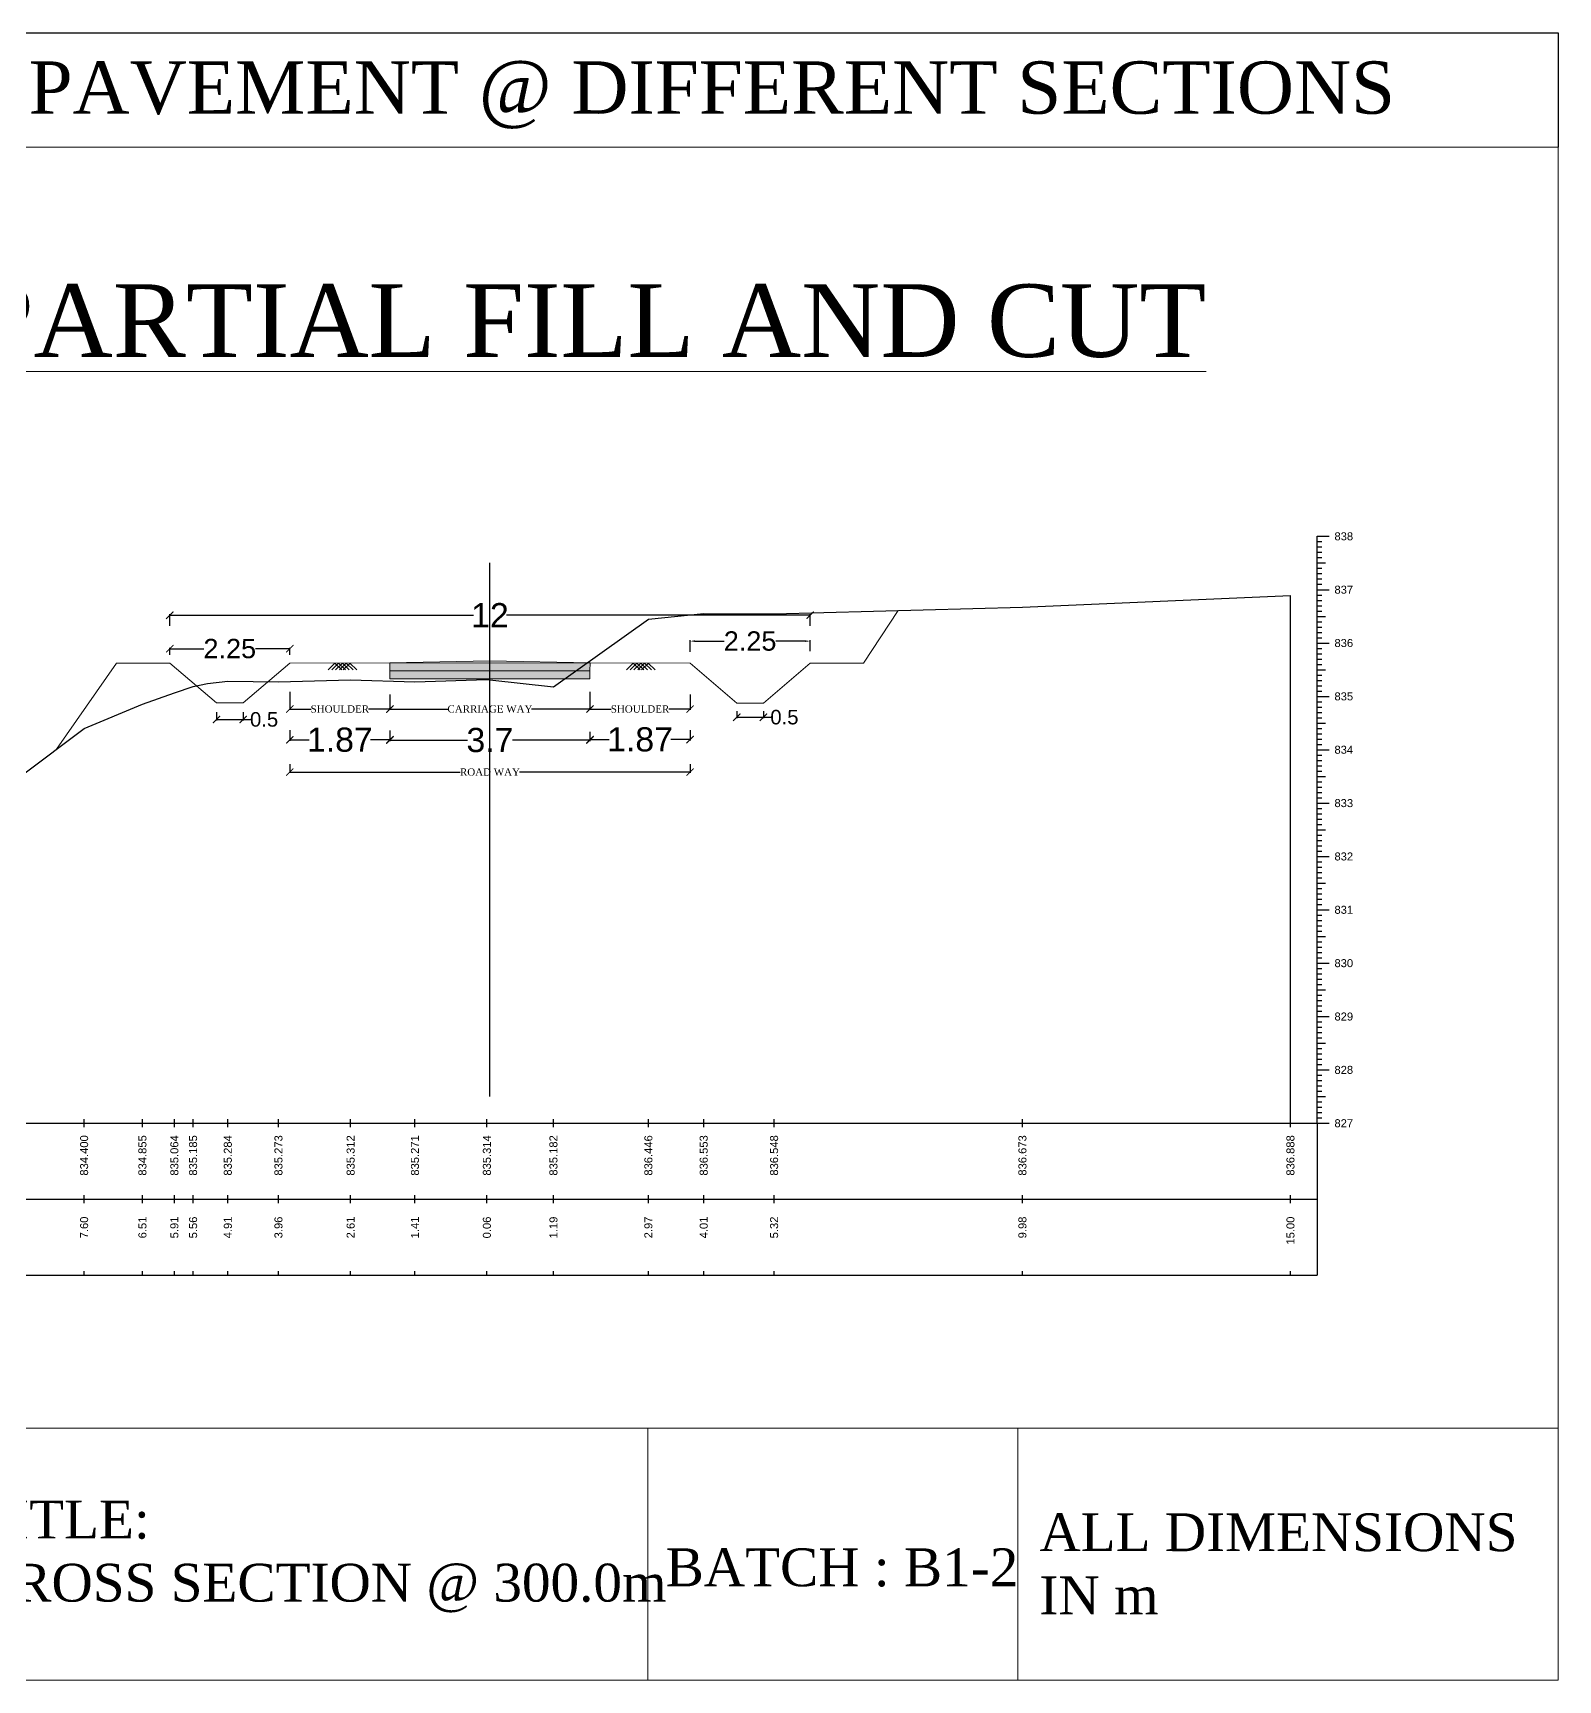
# Model space of a CAD drawing. Header units: millimetres. Extents: x 2757 to 35141, y 547 to 28513.
# Drawn here: x 26044.8 to 26359.9, y 25864.9 to 26205.3 of the extents above; entities that cross this region are included whole.
import ezdxf
from ezdxf.enums import TextEntityAlignment as Align

# ---------------------------------------------------------------- set-up
doc = ezdxf.new("R2010")
doc.units = ezdxf.units.MM
for name, color, linetype in [('CL', 4, 'Continuous'), ('CS_Drawing', 7, 'Continuous'), ('GL', 3, 'Continuous')]:
    doc.layers.add(name, color=color, linetype=linetype)
doc.styles.add('romans', font='romans.shx')
doc.styles.get("Standard").update_dxf_attribs({"font": 'arial.ttf'})
doc.dimstyles.get("Standard").update_dxf_attribs({"dimtxt": 0.18, "dimasz": 0.18, "dimexe": 0.18, "dimexo": 0.0625, "dimgap": 0.09, "dimtad": 0, "dimtih": 1, "dimtoh": 1, "dimdec": 4, "dimzin": 0, "dimdsep": 46, "dimtxsty": 'Standard', "dimcen": 0.09, "dimadec": 0, "dimazin": 0, "dimtfac": 1, "dimtdec": 4, "dimtofl": 0, "dimtmove": 0, "dimatfit": 3, "dimfxl": 1, "dimtolj": 1, "dimtzin": 0, "dimarcsym": 0})

# ---------------------------------------------------------------- blocks, each defined once
blk = doc.blocks.new('_ArchTick')
at = {"color": 0, "linetype": 'ByBlock', "const_width": 0.15}
blk.add_lwpolyline([(-0.5, -0.5), (0.5, 0.5)], dxfattribs=at)
blk = doc.blocks.new('*D87')
at = {"color": 0, "lineweight": -2, "transparency": 16777216}
for p, q in [((26073.1, 26076.76), (26073.1, 26078.24)), ((26073.1, 26078.06), (26080.17, 26078.06)), ((26097.9, 26078.06), (26090.83, 26078.06)), ((26097.9, 26076.76), (26097.9, 26078.24))]:
    blk.add_line(p, q, dxfattribs=at)
at = {"layer": 'Defpoints', "color": 0, "transparency": 16777216}
for p in [(26073.1, 26078.06), (26073.1, 26076.69), (26097.9, 26076.69)]:
    blk.add_point(p, dxfattribs=at)
at = {"color": 0, "lineweight": -2, "transparency": 16777216, "xscale": 1.5, "yscale": 1.5, "zscale": 1.5, "rotation": 180}
blk.add_blockref('_ArchTick', (26073.1, 26078.06), dxfattribs=at)
at = {"color": 0, "lineweight": -2, "transparency": 16777216, "xscale": 1.5, "yscale": 1.5, "zscale": 1.5}
blk.add_blockref('_ArchTick', (26097.9, 26078.06), dxfattribs=at)
at = {"color": 0, "lineweight": 18, "transparency": 16777216, "insert": (26085.5, 26078.06), "char_height": 2, "attachment_point": 5}
blk.add_mtext('\\A1;{\\H2x;2.25}', dxfattribs=at)
blk = doc.blocks.new('*D88')
at = {"color": 0, "lineweight": -2, "transparency": 16777216}
for p, q in [((26180.6, 26077.43), (26180.6, 26079.8)), ((26181.6, 26079.62), (26187.66, 26079.62)), ((26204.4, 26079.62), (26198.33, 26079.62)), ((26205.4, 26077.54), (26205.4, 26079.8))]:
    blk.add_line(p, q, dxfattribs=at)
at = {"color": 0, "transparency": 16777216}
for points in [[(26181.6, 26079.79), (26181.6, 26079.45), (26180.6, 26079.62)], [(26204.4, 26079.79), (26204.4, 26079.45), (26205.4, 26079.62)]]:
    blk.add_solid(points, dxfattribs=at)
at = {"layer": 'Defpoints', "color": 0, "transparency": 16777216}
for p in [(26205.4, 26079.62), (26180.6, 26077.37), (26205.4, 26077.48)]:
    blk.add_point(p, dxfattribs=at)
at = {"color": 0, "lineweight": 18, "transparency": 16777216, "insert": (26193, 26079.62), "char_height": 2, "attachment_point": 5}
blk.add_mtext('\\A1;{\\H2x;2.25}', dxfattribs=at)
blk = doc.blocks.new('*D89')
at = {"color": 0, "lineweight": -2, "transparency": 16777216}
for p, q in [((26097.9, 26061.2), (26097.9, 26059.05)), ((26097.9, 26059.23), (26101.89, 26059.23)), ((26118.58, 26059.23), (26114.59, 26059.23)), ((26118.58, 26061.17), (26118.58, 26059.05))]:
    blk.add_line(p, q, dxfattribs=at)
at = {"layer": 'Defpoints', "color": 0, "transparency": 16777216}
for p in [(26097.9, 26061.26), (26118.58, 26061.24), (26118.58, 26059.23)]:
    blk.add_point(p, dxfattribs=at)
at = {"color": 0, "lineweight": -2, "transparency": 16777216, "xscale": 1.5, "yscale": 1.5, "zscale": 1.5, "rotation": 180}
blk.add_blockref('_ArchTick', (26097.9, 26059.23), dxfattribs=at)
at = {"color": 0, "lineweight": -2, "transparency": 16777216, "xscale": 1.5, "yscale": 1.5, "zscale": 1.5}
blk.add_blockref('_ArchTick', (26118.58, 26059.23), dxfattribs=at)
at = {"color": 0, "lineweight": 18, "transparency": 16777216, "insert": (26108.24, 26059.23), "char_height": 3, "attachment_point": 5}
blk.add_mtext('\\A1;{\\H1.66667x;1.87}', dxfattribs=at)
blk = doc.blocks.new('*D90')
at = {"color": 0, "lineweight": -2, "transparency": 16777216}
for p, q in [((26118.58, 26061.17), (26118.58, 26058.98)), ((26118.58, 26059.16), (26134.61, 26059.16)), ((26159.92, 26059.16), (26143.89, 26059.16)), ((26159.92, 26060.91), (26159.92, 26058.98))]:
    blk.add_line(p, q, dxfattribs=at)
at = {"layer": 'Defpoints', "color": 0, "transparency": 16777216}
for p in [(26118.58, 26061.24), (26159.92, 26060.97), (26159.92, 26059.16)]:
    blk.add_point(p, dxfattribs=at)
at = {"color": 0, "lineweight": -2, "transparency": 16777216, "xscale": 1.5, "yscale": 1.5, "zscale": 1.5, "rotation": 180}
blk.add_blockref('_ArchTick', (26118.58, 26059.16), dxfattribs=at)
at = {"color": 0, "lineweight": -2, "transparency": 16777216, "xscale": 1.5, "yscale": 1.5, "zscale": 1.5}
blk.add_blockref('_ArchTick', (26159.92, 26059.16), dxfattribs=at)
at = {"color": 0, "lineweight": 18, "transparency": 16777216, "insert": (26139.25, 26059.16), "char_height": 3, "attachment_point": 5}
blk.add_mtext('\\A1;{\\H1.66667x;3.7}', dxfattribs=at)
blk = doc.blocks.new('*D91')
at = {"color": 0, "lineweight": -2, "transparency": 16777216}
for p, q in [((26159.92, 26060.91), (26159.92, 26059.11)), ((26159.92, 26059.29), (26163.91, 26059.29)), ((26180.6, 26059.29), (26176.61, 26059.29)), ((26180.6, 26061.24), (26180.6, 26059.11))]:
    blk.add_line(p, q, dxfattribs=at)
at = {"layer": 'Defpoints', "color": 0, "transparency": 16777216}
for p in [(26159.92, 26060.97), (26180.6, 26061.3), (26180.6, 26059.29)]:
    blk.add_point(p, dxfattribs=at)
at = {"color": 0, "lineweight": -2, "transparency": 16777216, "xscale": 1.5, "yscale": 1.5, "zscale": 1.5, "rotation": 180}
blk.add_blockref('_ArchTick', (26159.92, 26059.29), dxfattribs=at)
at = {"color": 0, "lineweight": -2, "transparency": 16777216, "xscale": 1.5, "yscale": 1.5, "zscale": 1.5}
blk.add_blockref('_ArchTick', (26180.6, 26059.29), dxfattribs=at)
at = {"color": 0, "lineweight": 18, "transparency": 16777216, "insert": (26170.26, 26059.29), "char_height": 3, "attachment_point": 5}
blk.add_mtext('\\A1;{\\H1.66667x;1.87}', dxfattribs=at)
blk = doc.blocks.new('*D92')
at = {"color": 0, "lineweight": -2, "transparency": 16777216}
for p, q in [((26190.24, 26065.15), (26190.24, 26063.72)), ((26195.76, 26065.15), (26195.76, 26063.72)), ((26190.24, 26063.9), (26195.76, 26063.9)), ((26195.76, 26063.9), (26197.26, 26063.9))]:
    blk.add_line(p, q, dxfattribs=at)
at = {"layer": 'Defpoints', "color": 0, "transparency": 16777216}
for p in [(26190.24, 26065.21), (26195.76, 26065.21), (26195.76, 26063.9)]:
    blk.add_point(p, dxfattribs=at)
at = {"color": 0, "lineweight": -2, "transparency": 16777216, "xscale": 1.5, "yscale": 1.5, "zscale": 1.5, "rotation": 180}
blk.add_blockref('_ArchTick', (26190.24, 26063.9), dxfattribs=at)
at = {"color": 0, "lineweight": -2, "transparency": 16777216, "xscale": 1.5, "yscale": 1.5, "zscale": 1.5}
blk.add_blockref('_ArchTick', (26195.76, 26063.9), dxfattribs=at)
at = {"color": 0, "lineweight": 18, "transparency": 16777216, "insert": (26200.09, 26063.9), "char_height": 2, "attachment_point": 5}
blk.add_mtext('\\A1;{\\H1.5x;0.5}', dxfattribs=at)
blk = doc.blocks.new('*D93')
at = {"color": 0, "lineweight": -2, "transparency": 16777216}
for p, q in [((26082.74, 26064.96), (26082.74, 26063.25)), ((26082.74, 26063.43), (26088.26, 26063.43)), ((26088.26, 26064.96), (26088.26, 26063.25)), ((26088.26, 26063.43), (26089.76, 26063.43))]:
    blk.add_line(p, q, dxfattribs=at)
at = {"layer": 'Defpoints', "color": 0, "transparency": 16777216}
for p in [(26082.74, 26065.02), (26088.26, 26065.02), (26088.26, 26063.43)]:
    blk.add_point(p, dxfattribs=at)
at = {"color": 0, "lineweight": -2, "transparency": 16777216, "xscale": 1.5, "yscale": 1.5, "zscale": 1.5, "rotation": 180}
blk.add_blockref('_ArchTick', (26082.74, 26063.43), dxfattribs=at)
at = {"color": 0, "lineweight": -2, "transparency": 16777216, "xscale": 1.5, "yscale": 1.5, "zscale": 1.5}
blk.add_blockref('_ArchTick', (26088.26, 26063.43), dxfattribs=at)
at = {"color": 0, "lineweight": 18, "transparency": 16777216, "insert": (26092.59, 26063.43), "char_height": 2, "attachment_point": 5}
blk.add_mtext('\\A1;{\\H1.5x;0.5}', dxfattribs=at)
blk = doc.blocks.new('*D94')
at = {"color": 0, "lineweight": -2, "transparency": 16777216}
for p, q in [((26073.1, 26082.76), (26073.1, 26085.16)), ((26073.1, 26084.98), (26135.84, 26084.98)), ((26205.4, 26084.98), (26142.66, 26084.98)), ((26205.4, 26082.76), (26205.4, 26085.16))]:
    blk.add_line(p, q, dxfattribs=at)
at = {"layer": 'Defpoints', "color": 0, "transparency": 16777216}
for p in [(26073.1, 26082.7), (26205.4, 26084.98), (26205.4, 26082.7)]:
    blk.add_point(p, dxfattribs=at)
at = {"color": 0, "lineweight": -2, "transparency": 16777216, "xscale": 1.5, "yscale": 1.5, "zscale": 1.5, "rotation": 180}
blk.add_blockref('_ArchTick', (26073.1, 26084.98), dxfattribs=at)
at = {"color": 0, "lineweight": -2, "transparency": 16777216, "xscale": 1.5, "yscale": 1.5, "zscale": 1.5}
blk.add_blockref('_ArchTick', (26205.4, 26084.98), dxfattribs=at)
at = {"color": 0, "lineweight": 18, "transparency": 16777216, "insert": (26139.25, 26084.98), "char_height": 2, "width": 2.2464, "attachment_point": 5}
blk.add_mtext('\\A1;{\\H2.5x;12}', dxfattribs=at)
blk = doc.blocks.new('*D95')
at = {"color": 0, "lineweight": -2, "transparency": 16777216}
for p, q in [((26097.9, 26054.21), (26097.9, 26052.38)), ((26097.9, 26052.56), (26133.13, 26052.56)), ((26180.6, 26052.56), (26145.36, 26052.56)), ((26180.6, 26054.2), (26180.6, 26052.38))]:
    blk.add_line(p, q, dxfattribs=at)
at = {"layer": 'Defpoints', "color": 0, "transparency": 16777216}
for p in [(26097.9, 26054.27), (26180.6, 26054.26), (26180.6, 26052.56)]:
    blk.add_point(p, dxfattribs=at)
at = {"color": 0, "lineweight": -2, "transparency": 16777216, "xscale": 1.5, "yscale": 1.5, "zscale": 1.5, "rotation": 180}
blk.add_blockref('_ArchTick', (26097.9, 26052.56), dxfattribs=at)
at = {"color": 0, "lineweight": -2, "transparency": 16777216, "xscale": 1.5, "yscale": 1.5, "zscale": 1.5}
blk.add_blockref('_ArchTick', (26180.6, 26052.56), dxfattribs=at)
at = {"color": 0, "lineweight": 18, "transparency": 16777216, "insert": (26139.25, 26052.56), "char_height": 3, "attachment_point": 5}
blk.add_mtext('\\A1;{\\fTimes New Roman|b0|i0|c0|p18;\\H0.5x;ROAD WAY}', dxfattribs=at)
blk = doc.blocks.new('*D96')
at = {"color": 0, "lineweight": -2, "transparency": 16777216}
for p, q in [((26118.58, 26065.66), (26118.58, 26065.77)), ((26118.58, 26065.59), (26130.63, 26065.59)), ((26159.92, 26065.59), (26147.87, 26065.59)), ((26159.92, 26065.66), (26159.92, 26065.77))]:
    blk.add_line(p, q, dxfattribs=at)
at = {"layer": 'Defpoints', "color": 0, "transparency": 16777216}
for p in [(26118.58, 26065.59), (26159.92, 26065.59), (26159.92, 26065.59)]:
    blk.add_point(p, dxfattribs=at)
at = {"color": 0, "lineweight": -2, "transparency": 16777216, "xscale": 1.5, "yscale": 1.5, "zscale": 1.5, "rotation": 180}
blk.add_blockref('_ArchTick', (26118.58, 26065.59), dxfattribs=at)
at = {"color": 0, "lineweight": -2, "transparency": 16777216, "xscale": 1.5, "yscale": 1.5, "zscale": 1.5}
blk.add_blockref('_ArchTick', (26159.92, 26065.59), dxfattribs=at)
at = {"color": 0, "lineweight": 18, "transparency": 16777216, "insert": (26139.25, 26065.59), "char_height": 3, "attachment_point": 5}
blk.add_mtext('\\A1;{\\fTimes New Roman|b0|i0|c0|p18;\\H0.5x;CARRIAGE WAY}', dxfattribs=at)
blk = doc.blocks.new('*D97')
at = {"color": 0, "lineweight": -2, "transparency": 16777216}
for p, q in [((26097.9, 26069.12), (26097.9, 26065.41)), ((26118.58, 26068.61), (26118.58, 26065.41)), ((26097.9, 26065.59), (26102.3, 26065.59)), ((26118.58, 26065.59), (26114.18, 26065.59))]:
    blk.add_line(p, q, dxfattribs=at)
at = {"layer": 'Defpoints', "color": 0, "transparency": 16777216}
for p in [(26097.9, 26069.18), (26118.58, 26068.67), (26097.9, 26065.59)]:
    blk.add_point(p, dxfattribs=at)
at = {"color": 0, "lineweight": -2, "transparency": 16777216, "xscale": 1.5, "yscale": 1.5, "zscale": 1.5, "rotation": 180}
blk.add_blockref('_ArchTick', (26097.9, 26065.59), dxfattribs=at)
at = {"color": 0, "lineweight": -2, "transparency": 16777216, "xscale": 1.5, "yscale": 1.5, "zscale": 1.5}
blk.add_blockref('_ArchTick', (26118.58, 26065.59), dxfattribs=at)
at = {"color": 0, "lineweight": 18, "transparency": 16777216, "insert": (26108.24, 26065.59), "char_height": 3, "attachment_point": 5}
blk.add_mtext('\\A1;{\\fTimes New Roman|b0|i0|c0|p18;\\H0.5x;SHOULDER}', dxfattribs=at)
blk = doc.blocks.new('*D98')
at = {"color": 0, "lineweight": -2, "transparency": 16777216}
for p, q in [((26159.92, 26069.12), (26159.92, 26065.41)), ((26180.6, 26068.61), (26180.6, 26065.41)), ((26159.92, 26065.59), (26164.32, 26065.59)), ((26180.6, 26065.59), (26176.2, 26065.59))]:
    blk.add_line(p, q, dxfattribs=at)
at = {"layer": 'Defpoints', "color": 0, "transparency": 16777216}
for p in [(26159.92, 26069.18), (26180.6, 26068.67), (26159.92, 26065.59)]:
    blk.add_point(p, dxfattribs=at)
at = {"color": 0, "lineweight": -2, "transparency": 16777216, "xscale": 1.5, "yscale": 1.5, "zscale": 1.5, "rotation": 180}
blk.add_blockref('_ArchTick', (26159.92, 26065.59), dxfattribs=at)
at = {"color": 0, "lineweight": -2, "transparency": 16777216, "xscale": 1.5, "yscale": 1.5, "zscale": 1.5}
blk.add_blockref('_ArchTick', (26180.6, 26065.59), dxfattribs=at)
at = {"color": 0, "lineweight": 18, "transparency": 16777216, "insert": (26170.26, 26065.59), "char_height": 3, "attachment_point": 5}
blk.add_mtext('\\A1;{\\fTimes New Roman|b0|i0|c0|p18;\\H0.5x;SHOULDER}', dxfattribs=at)

msp = doc.modelspace()

# ---------------------------------------------------------------- hatches: boundary and pattern name
at = {"lineweight": 18}
h = msp.add_hatch(color=256, dxfattribs=at)
h.dxf.hatch_style = 1
h.paths.add_polyline_path([(26139.24932, 26075.51785), (26118.57637, 26075.1044), (26139.24932, 26075.14574), (26159.92227, 26075.1044)])
h = msp.add_hatch(dxfattribs=at)
h.set_pattern_fill('GRAVEL', color=256, scale=1.102557)
h.set_pattern_definition([(228.0127875, (28628.23217, 26892.90482), (-8.8204587683, -9.9230161144), [0.14833366, -14.68505837]), (184.9697407, (28628.13294, 26892.79456), (13.2306881525, 1.102557346), [0.2545452, -25.19996775]), (132.510447, (28627.87935, 26892.77251), (11.0255734604, -12.1281308064), [0.1794831, -17.76885013]), (267.273689, (28627.449354, 26892.49687), (1.102557346, 22.0511469208), [0.23179945, -22.9481413]), (292.8336542, (28627.43833, 26892.265334), (-5.5127867302, 13.2306881525), [0.2272977, -22.50250427]), (357.273689, (28627.526533, 26892.05585), (-22.0511469208, 1.102557346), [0.23179945, -22.9481413]), (37.6942405, (28627.75807, 26892.044823), (-14.3332454985, -11.0255734604), [0.3065429, -30.34772397]), (72.2553284, (28628.000633, 26892.232258), (7.7179014223, 24.25626161286), [0.28940807, -28.65140966]), (121.4295656, (28628.088837, 26892.507897), (-8.8204587683, 14.3332454985), [0.23258447, -23.0258882]), (175.2363583, (28627.96756, 26892.70636), (12.1281308064, -1.102557346), [0.2655311, -13.01101747]), (222.3974378, (28627.702942, 26892.72841), (-13.23068815247, -12.12813080643), [0.3433893, -33.9955641]), (138.814075, (28628.54089, 26892.48585), (-7.7179014223, 6.6153440762), [0.11720295, -11.6031424]), (171.4692344, (28628.45268, 26892.563025), (14.3332454985, -2.2051146921), [0.2229779, -22.0748645]), (225, (28628.2322, 26892.5961), (-1e-16, -1.10255735), [0.15592476, -1.4033268]), (203.1985905, (28628.15499, 26892.72841), (5.51278673, 2.205114692), [0.08396856, -8.312858]), (291.8014095, (28628.07781, 26892.69533), (-1.102557346, 3.307672038), [0.11874873, -5.8187043]), (30.9637565, (28628.12191, 26892.58508), (3.307672038, 2.205114692), [0.19286925, -6.2360896]), (161.565051, (28628.2873, 26892.6843), (2.20511469, -1.102557346), [0.1394636, -3.3471289]), (16.3895403, (28627.43833, 26892.69533), (11.0255734604, 3.3076720381), [0.19537316, -19.3419928]), (70.346176, (28627.62576, 26892.75046), (-4.4102293842, -12.1281308064), [0.1639073, -16.22678603]), (293.1985905, (28628.2873, 26892.90482), (-2.205114692, 5.51278673), [0.167936, -8.22889056]), (343.6104597, (28628.35345, 26892.75046), (-11.0255734604, 3.3076720381), [0.19537316, -19.3419928]), (339.443955, (28627.43833, 26892.01175), (-5.51278673, 2.205114692), [0.188405, -9.2318491]), (294.7751406, (28627.61474, 26891.94559), (-5.5127867302, 12.1281308064), [0.15786196, -15.62835684]), (66.8014095, (28628.29832, 26891.80226), (2.205114692, 5.51278673), [0.167936, -8.22889056]), (17.3540246, (28628.364477, 26891.95662), (-14.3332454985, -4.4102293842), [0.1848228, -18.2974062]), (69.443955, (28627.75807, 26891.80226), (-2.205114692, -5.51278673), [0.0942025, -9.3260516]), (101.3099325, (28628.23217, 26891.80226), (-1.102557346, 4.410229384), [0.0562194, -5.56574202]), (165.963757, (28628.22114, 26891.8574), (3.307672038, -1.102557346), [0.2272977, -4.3186627]), (186.009006, (28628.00063, 26891.912516), (11.0255734604, 1.102557346), [0.2106436, -20.85368494]), (303.690068, (28628.1219, 26892.48585), (-1.102557346, 2.205114692), [0.15901303, -3.816314]), (353.1572266, (28628.21012, 26892.35354), (18.7434748827, -2.2051146921), [0.27761732, -27.4840673]), (60.945396, (28628.48576, 26892.32046), (-4.410229384, -7.7179014223), [0.1135149, -11.23800775]), (90, (28628.5409, 26892.4197), (-1.10255735, 1.10255735), [0.06615344, -1.0364039]), (120.256437, (28627.97858, 26891.94559), (4.4102293842, -7.7179014223), [0.15317168, -15.1640445]), (48.0127875, (28627.9014, 26892.0779), (8.8204587683, 9.9230161144), [0.2966673, -14.5367247]), (0, (28628.0999, 26892.2984), (1.10255735, 1.10255735), [0.2866649, -0.81589244]), (325.3048465, (28628.38653, 26892.29841), (11.0255734604, -7.7179014223), [0.17432975, -17.25863257]), (254.054604, (28628.52986, 26892.19918), (-1.102557346, -4.410229384), [0.16053455, -7.8662041]), (207.6459754, (28628.48576, 26892.044823), (-20.94858957475, -11.0255734604), [0.26137776, -25.87644117]), (175.4260787, (28628.25422, 26891.92354), (-14.3332454985, 1.10255734604), [0.2765203, -27.3754773])])
h.paths.add_polyline_path([(26159.92723, 26075.1043), (26159.92227, 26075.1044), (26139.24932, 26075.14574), (26118.57637, 26075.1044), (26118.57637, 26073.45056), (26159.92392, 26073.45056)])
h = msp.add_hatch(dxfattribs=at)
h.set_pattern_fill('GRAVEL', color=256, scale=0.110256)
h.set_pattern_definition([(228.0127875, (4066.87115, 12418.19617), (-22.4039652733, -25.2044609289), [0.37676748, -37.30004826]), (184.969741, (4066.61911, 12417.91612), (33.605947894, 2.8004958185), [0.64654483, -64.00791807]), (132.5104471, (4065.975, 12417.86011), (28.0049566012, -30.8054522376), [0.4558871, -45.13287932]), (267.273689, (4064.8828, 12417.15999), (2.8004956648, 56.0099131785), [0.5887706, -58.28827894]), (292.8336542, (4064.8548, 12416.57188), (-14.0024782959, 33.6059479068), [0.57733618, -57.15636085]), (357.273689, (4065.07883, 12416.03979), (-56.0099131785, 2.8004956648), [0.5887706, -58.28827894]), (37.69424047, (4065.66694, 12416.01179), (-36.4064435646, -28.0049565915), [0.778619, -77.08321887]), (72.25532837, (4066.28305, 12416.48787), (19.60346961785, 61.610904495), [0.7350965, -72.77458054]), (121.4295656, (4066.50709, 12417.188), (-22.4039652747, 36.40644356426), [0.59076456, -58.48575608]), (175.2363583, (4066.19903, 12417.69208), (30.8054522479, -2.8004956638), [0.67444897, -33.04798437]), (222.3974378, (4065.52691, 12417.74809), (-33.6059479062, -30.8054522495), [0.87220877, -86.34873285]), (138.8140748, (4067.6553, 12417.13198), (-19.6034696114, 16.802973955), [0.2976955, -29.4719817]), (171.4692344, (4067.43125, 12417.32802), (36.4064435672, -5.6009913115), [0.56636384, -56.0701558]), (225, (4066.8712, 12417.412), (-4e-16, -2.80049566), [0.3960489, -3.56445005]), (203.1985905, (4066.6751, 12417.7481), (14.002478295, 5.600991317), [0.21328015, -21.11465937]), (291.8014095, (4066.4791, 12417.6641), (-2.80049566, 8.401486977), [0.30162178, -14.77950888]), (30.9637565, (4066.5911, 12417.38403), (8.401486977, 5.600991318), [0.4898879, -15.83966756]), (161.565051, (4067.0112, 12417.6361), (5.600991318, -2.80049566), [0.3542375, -8.50170736]), (16.3895403, (4064.8548, 12417.66408), (28.0049565894, 8.4014869768), [0.49624783, -49.12866168]), (70.3461759, (4065.33088, 12417.8041), (-11.2019826368, -30.805452248), [0.4163245, -41.2160365]), (293.1985905, (4067.01118, 12418.19617), (-5.600991317, 14.002478295), [0.4265575, -20.90138203]), (343.6104597, (4067.1792, 12417.8041), (-28.00495659, 8.4014869749), [0.49624783, -49.12866168]), (339.4439548, (4064.8548, 12415.92777), (-14.0024782947, 5.600991318), [0.4785487, -23.4488967]), (294.7751406, (4065.30287, 12415.75974), (-14.0024783114, 30.8054522408), [0.40096937, -39.69602637]), (66.8014095, (4067.03918, 12415.39568), (5.600991317, 14.002478295), [0.4265575, -20.90138203]), (17.35402464, (4067.20721, 12415.78775), (-36.4064435655, -11.2019826381), [0.4694499, -46.4754118]), (69.4439548, (4065.66694, 12415.39568), (-5.600991318, -14.0024782947), [0.23927435, -23.68817105]), (101.3099325, (4066.87115, 12415.3957), (-2.800495659, 11.201982636), [0.14279727, -14.13698474]), (165.9637565, (4066.84315, 12415.5357), (8.401486977, -2.800495659), [0.57733618, -10.96940322]), (186.00900596, (4066.28305, 12415.67573), (28.00495658925, 2.8004956604), [0.5350347, -52.96835974]), (303.6900675, (4066.5911, 12417.132), (-2.80049566, 5.600991318), [0.4038931, -9.6934376]), (353.1572266, (4066.81514, 12416.79592), (47.60842620227, -5.6009913154), [0.705148, -69.80953092]), (60.9453959, (4067.51527, 12416.7119), (-11.201982636, -19.6034696124), [0.28832783, -28.54453968]), (90, (4067.6553, 12416.964), (-2.80049566, 2.80049566), [0.16802974, -2.63246592]), (120.2564372, (4066.22704, 12415.75974), (11.2019826344, -19.6034696134), [0.38905606, -38.51667303]), (48.0127875, (4066.031, 12416.0958), (22.4039652734, 25.2044609288), [0.75353497, -36.92328077]), (0, (4066.535, 12416.656), (2.80049566, 2.80049566), [0.72812887, -2.0723668]), (325.3048465, (4067.26322, 12416.6559), (28.0049566, -19.6034695974), [0.44279757, -43.83692673]), (254.0546041, (4067.6273, 12416.40385), (-2.800495659, -11.201982636), [0.40775777, -19.98015837]), (207.64597536, (4067.51527, 12416.01179), (-53.2094175218, -28.0049565857), [0.6638995, -65.72616057]), (175.42607874, (4066.92716, 12415.70373), (-36.4064435662, 2.80049565894), [0.7023615, -69.5337123])])
h.paths.add_polyline_path([(26159.91896, 26073.45056), (26118.57637, 26073.45056), (26118.57637, 26071.79672), (26159.91896, 26071.79672)])

# ---------------------------------------------------------------- linework, layer by layer
for p, q in [((25874.38123, 26205.29816), (26359.92306, 26205.29816)), ((26359.92306, 26205.29816), (26359.92306, 26181.68102))]:
    msp.add_line(p, q)
for p, q in [((26223.60674, 26085.96095), (26216.42833, 26075.06305)), ((26139.24932, 26075.51785), (26118.57637, 26075.1044)), ((26139.24932, 26075.51785), (26159.92227, 26075.1044)), ((26049.68954, 26057.29518), (26062.0703, 26075.06305)), ((26073.09588, 26075.06305), (26062.0703, 26075.06305)), ((26073.09588, 26075.06305), (26082.74325, 26066.87658)), ((26097.90342, 26075.06305), (26088.25604, 26066.87658)), ((26139.24932, 26075.14574), (26097.90342, 26075.06305)), ((26107.20936, 26075.0848), (26105.79936, 26073.68876)), ((26107.99448, 26075.08637), (26106.58289, 26073.68876)), ((26107.20936, 26075.0848), (26108.61935, 26073.68876)), ((26108.77959, 26075.08794), (26107.36643, 26073.68876)), ((26107.99131, 26075.08636), (26109.40288, 26073.68876)), ((26109.56471, 26075.08951), (26108.14996, 26073.68876)), ((26108.77326, 26075.08792), (26110.18642, 26073.68876)), ((26110.34983, 26075.09108), (26108.93349, 26073.68876)), ((26109.55522, 26075.08949), (26110.96995, 26073.68876)), ((26110.33717, 26075.09105), (26111.75348, 26073.68876)), ((26118.57637, 26075.1044), (26118.57637, 26073.45056)), ((26118.57637, 26075.1044), (26118.57637, 26073.45056)), ((26118.57637, 26073.45056), (26159.91896, 26073.45056)), ((26118.57637, 26073.45056), (26118.57637, 26071.79672)), ((26118.57637, 26071.79672), (26159.91896, 26071.79672)), ((26139.24932, 26075.14574), (26180.59522, 26075.06305)), ((26159.92227, 26075.1044), (26159.91896, 26073.45056)), ((26159.91896, 26071.79672), (26159.91896, 26073.45056)), ((26168.8451, 26075.08029), (26167.4351, 26073.68426)), ((26169.63022, 26075.08186), (26168.21864, 26073.68426)), ((26168.8451, 26075.08029), (26170.25509, 26073.68426)), ((26170.41534, 26075.08343), (26169.00217, 26073.68426)), ((26169.62705, 26075.08186), (26171.03863, 26073.68426)), ((26171.20046, 26075.085), (26169.7857, 26073.68426)), ((26170.40901, 26075.08342), (26171.82216, 26073.68426)), ((26171.98558, 26075.08657), (26170.56924, 26073.68426)), ((26171.19096, 26075.08499), (26172.60569, 26073.68426)), ((26171.97291, 26075.08655), (26173.38923, 26073.68426)), ((26180.59522, 26075.06305), (26190.24259, 26066.79389)), ((26205.40276, 26075.06305), (26195.75538, 26066.79389)), ((26205.40276, 26075.06305), (26216.42833, 26075.06305)), ((26205.40276, 26075.06305), (26216.42833, 26075.06305)), ((26088.25604, 26066.87658), (26082.74325, 26066.87658)), ((26190.24259, 26066.79389), (26195.75538, 26066.79389)), ((25874.38123, 25916.95954), (26359.92306, 25916.95954)), ((26171.87596, 25916.95954), (26171.87596, 25864.93563)), ((26248.30303, 25916.95954), (26248.30303, 25864.93563))]:
    msp.add_line(p, q, dxfattribs=at)
msp.add_lwpolyline([(25874.38123, 26181.68102), (26359.92306, 26181.68102), (26359.92306, 25864.93563), (25874.38123, 25864.93563)], close=True, dxfattribs=at)
at = {"layer": 'CL', "ltscale": 10}
msp.add_line((26139.24932, 25985.51246), (26139.24932, 26095.76819), dxfattribs=at)
at = {"layer": 'CS_Drawing'}
for p, q in [((26310.1457, 26101.28098), (26312.62646, 26101.28098)), ((26310.1457, 26101.28098), (26311.88223, 26101.28098)), ((26310.1457, 26101.28098), (26311.13801, 26101.28098)), ((26310.1457, 25979.99967), (26310.1457, 26101.28098)), ((26310.1457, 26100.17842), (26311.13801, 26100.17842)), ((26310.1457, 26099.07587), (26311.13801, 26099.07587)), ((26310.1457, 26097.97331), (26311.13801, 26097.97331)), ((26310.1457, 26096.87075), (26311.13801, 26096.87075)), ((26310.1457, 26095.76819), (26311.88223, 26095.76819)), ((26310.1457, 26095.76819), (26311.13801, 26095.76819)), ((26310.1457, 26094.66564), (26311.13801, 26094.66564)), ((26310.1457, 26093.56308), (26311.13801, 26093.56308)), ((26310.1457, 26092.46052), (26311.13801, 26092.46052)), ((26304.63292, 25979.99967), (26304.63292, 26089.02054)), ((26310.1457, 26091.35796), (26311.13801, 26091.35796)), ((26310.1457, 26090.25541), (26312.62646, 26090.25541)), ((26310.1457, 26090.25541), (26311.88223, 26090.25541)), ((26310.1457, 26090.25541), (26311.13801, 26090.25541)), ((26310.1457, 26089.15285), (26311.13801, 26089.15285)), ((26310.1457, 26088.05029), (26311.13801, 26088.05029)), ((26310.1457, 26086.94774), (26311.13801, 26086.94774)), ((26310.1457, 26085.84518), (26311.13801, 26085.84518)), ((26310.1457, 26084.74262), (26311.88223, 26084.74262)), ((26310.1457, 26084.74262), (26311.13801, 26084.74262)), ((26310.1457, 26083.64006), (26311.13801, 26083.64006)), ((26310.1457, 26082.53751), (26311.13801, 26082.53751)), ((26310.1457, 26081.43495), (26311.13801, 26081.43495)), ((26310.1457, 26080.33239), (26311.13801, 26080.33239)), ((26310.1457, 26079.22983), (26312.62646, 26079.22983)), ((26310.1457, 26079.22983), (26311.88223, 26079.22983)), ((26310.1457, 26079.22983), (26311.13801, 26079.22983)), ((26310.1457, 26078.12728), (26311.13801, 26078.12728)), ((26310.1457, 26077.02472), (26311.13801, 26077.02472)), ((26310.1457, 26075.92216), (26311.13801, 26075.92216)), ((26310.1457, 26074.8196), (26311.13801, 26074.8196)), ((26310.1457, 26073.71705), (26311.88223, 26073.71705)), ((26310.1457, 26073.71705), (26311.13801, 26073.71705)), ((26310.1457, 26072.61449), (26311.13801, 26072.61449)), ((26310.1457, 26071.51193), (26311.13801, 26071.51193)), ((26310.1457, 26070.40937), (26311.13801, 26070.40937)), ((26310.1457, 26069.30682), (26311.13801, 26069.30682)), ((26310.1457, 26068.20426), (26312.62646, 26068.20426)), ((26310.1457, 26068.20426), (26311.88223, 26068.20426)), ((26310.1457, 26068.20426), (26311.13801, 26068.20426)), ((26310.1457, 26067.1017), (26311.13801, 26067.1017)), ((26310.1457, 26065.99915), (26311.13801, 26065.99915)), ((26310.1457, 26064.89659), (26311.13801, 26064.89659)), ((26310.1457, 26063.79403), (26311.13801, 26063.79403)), ((26310.1457, 26062.69147), (26311.88223, 26062.69147)), ((26310.1457, 26062.69147), (26311.13801, 26062.69147)), ((26310.1457, 26061.58892), (26311.13801, 26061.58892)), ((26310.1457, 26060.48636), (26311.13801, 26060.48636)), ((26310.1457, 26059.3838), (26311.13801, 26059.3838)), ((26310.1457, 26058.28124), (26311.13801, 26058.28124)), ((26310.1457, 26057.17869), (26312.62646, 26057.17869)), ((26310.1457, 26057.17869), (26311.88223, 26057.17869)), ((26310.1457, 26057.17869), (26311.13801, 26057.17869)), ((26310.1457, 26056.07613), (26311.13801, 26056.07613)), ((26310.1457, 26054.97357), (26311.13801, 26054.97357)), ((26310.1457, 26053.87101), (26311.13801, 26053.87101)), ((26310.1457, 26052.76846), (26311.13801, 26052.76846)), ((26310.1457, 26051.6659), (26311.88223, 26051.6659)), ((26310.1457, 26051.6659), (26311.13801, 26051.6659)), ((26310.1457, 26050.56334), (26311.13801, 26050.56334)), ((26310.1457, 26049.46079), (26311.13801, 26049.46079)), ((26310.1457, 26048.35823), (26311.13801, 26048.35823)), ((26310.1457, 26047.25567), (26311.13801, 26047.25567)), ((26310.1457, 26046.15311), (26312.62646, 26046.15311)), ((26310.1457, 26046.15311), (26311.88223, 26046.15311)), ((26310.1457, 26046.15311), (26311.13801, 26046.15311)), ((26310.1457, 26045.05056), (26311.13801, 26045.05056)), ((26310.1457, 26043.948), (26311.13801, 26043.948)), ((26310.1457, 26042.84544), (26311.13801, 26042.84544)), ((26310.1457, 26041.74288), (26311.13801, 26041.74288)), ((26310.1457, 26040.64033), (26311.88223, 26040.64033)), ((26310.1457, 26040.64033), (26311.13801, 26040.64033)), ((26310.1457, 26039.53777), (26311.13801, 26039.53777)), ((26310.1457, 26038.43521), (26311.13801, 26038.43521)), ((26310.1457, 26037.33265), (26311.13801, 26037.33265)), ((26310.1457, 26036.2301), (26311.13801, 26036.2301)), ((26310.1457, 26035.12754), (26312.62646, 26035.12754)), ((26310.1457, 26035.12754), (26311.88223, 26035.12754)), ((26310.1457, 26035.12754), (26311.13801, 26035.12754)), ((26310.1457, 26034.02498), (26311.13801, 26034.02498)), ((26310.1457, 26032.92243), (26311.13801, 26032.92243)), ((26310.1457, 26031.81987), (26311.13801, 26031.81987)), ((26310.1457, 26030.71731), (26311.13801, 26030.71731)), ((26310.1457, 26029.61475), (26311.88223, 26029.61475)), ((26310.1457, 26029.61475), (26311.13801, 26029.61475)), ((26310.1457, 26028.5122), (26311.13801, 26028.5122)), ((26310.1457, 26027.40964), (26311.13801, 26027.40964)), ((26310.1457, 26026.30708), (26311.13801, 26026.30708)), ((26310.1457, 26025.20452), (26311.13801, 26025.20452)), ((26310.1457, 26024.10197), (26312.62646, 26024.10197)), ((26310.1457, 26024.10197), (26311.88223, 26024.10197)), ((26310.1457, 26024.10197), (26311.13801, 26024.10197)), ((26310.1457, 26022.99941), (26311.13801, 26022.99941)), ((26310.1457, 26021.89685), (26311.13801, 26021.89685)), ((26310.1457, 26020.79429), (26311.13801, 26020.79429)), ((26310.1457, 26019.69174), (26311.13801, 26019.69174)), ((26310.1457, 26018.58918), (26311.88223, 26018.58918)), ((26310.1457, 26018.58918), (26311.13801, 26018.58918)), ((26310.1457, 26017.48662), (26311.13801, 26017.48662)), ((26310.1457, 26016.38406), (26311.13801, 26016.38406)), ((26310.1457, 26015.28151), (26311.13801, 26015.28151)), ((26310.1457, 26014.17895), (26311.13801, 26014.17895)), ((26310.1457, 26013.07639), (26312.62646, 26013.07639)), ((26310.1457, 26013.07639), (26311.88223, 26013.07639)), ((26310.1457, 26013.07639), (26311.13801, 26013.07639)), ((26310.1457, 26011.97384), (26311.13801, 26011.97384)), ((26310.1457, 26010.87128), (26311.13801, 26010.87128)), ((26310.1457, 26009.76872), (26311.13801, 26009.76872)), ((26310.1457, 26008.66616), (26311.13801, 26008.66616)), ((26310.1457, 26007.56361), (26311.88223, 26007.56361)), ((26310.1457, 26007.56361), (26311.13801, 26007.56361)), ((26310.1457, 26006.46105), (26311.13801, 26006.46105)), ((26310.1457, 26005.35849), (26311.13801, 26005.35849)), ((26310.1457, 26004.25593), (26311.13801, 26004.25593)), ((26310.1457, 26003.15338), (26311.13801, 26003.15338)), ((26310.1457, 26002.05082), (26312.62646, 26002.05082)), ((26310.1457, 26002.05082), (26311.88223, 26002.05082)), ((26310.1457, 26002.05082), (26311.13801, 26002.05082)), ((26310.1457, 26000.94826), (26311.13801, 26000.94826)), ((26310.1457, 25999.8457), (26311.13801, 25999.8457)), ((26310.1457, 25998.74315), (26311.13801, 25998.74315)), ((26310.1457, 25997.64059), (26311.13801, 25997.64059)), ((26310.1457, 25996.53803), (26311.88223, 25996.53803)), ((26310.1457, 25996.53803), (26311.13801, 25996.53803)), ((26310.1457, 25995.43548), (26311.13801, 25995.43548)), ((26310.1457, 25994.33292), (26311.13801, 25994.33292)), ((26310.1457, 25993.23036), (26311.13801, 25993.23036)), ((26310.1457, 25992.1278), (26311.13801, 25992.1278)), ((26310.1457, 25991.02525), (26312.62646, 25991.02525)), ((26310.1457, 25991.02525), (26311.88223, 25991.02525)), ((26310.1457, 25991.02525), (26311.13801, 25991.02525)), ((26310.1457, 25989.92269), (26311.13801, 25989.92269)), ((26310.1457, 25988.82013), (26311.13801, 25988.82013)), ((26310.1457, 25987.71757), (26311.13801, 25987.71757)), ((26310.1457, 25986.61502), (26311.13801, 25986.61502)), ((26310.1457, 25985.51246), (26311.88223, 25985.51246)), ((26310.1457, 25985.51246), (26311.13801, 25985.51246)), ((26310.1457, 25984.4099), (26311.13801, 25984.4099)), ((26310.1457, 25983.30734), (26311.13801, 25983.30734)), ((25968.35293, 25979.99967), (26310.1457, 25979.99967)), ((26055.40519, 25979.17275), (26055.40519, 25980.82659)), ((26067.45072, 25979.17275), (26067.45072, 25980.82659)), ((26074.04734, 25979.17275), (26074.04734, 25980.82659)), ((26077.91807, 25979.17275), (26077.91807, 25980.82659)), ((26085.09037, 25979.17275), (26085.09037, 25980.82659)), ((26095.55293, 25979.17275), (26095.55293, 25980.82659)), ((26110.464, 25979.17275), (26110.464, 25980.82659)), ((26123.75657, 25979.17275), (26123.75657, 25980.82659)), ((26138.61158, 25979.17275), (26138.61158, 25980.82659)), ((26152.36623, 25979.17275), (26152.36623, 25980.82659)), ((26171.97952, 25979.17275), (26171.97952, 25980.82659)), ((26183.41135, 25979.17275), (26183.41135, 25980.82659)), ((26197.95425, 25979.17275), (26197.95425, 25980.82659)), ((26249.25923, 25979.17275), (26249.25923, 25980.82659)), ((26304.63292, 25979.17275), (26304.63292, 25980.82659)), ((26310.1457, 25982.20479), (26311.13801, 25982.20479)), ((26310.1457, 25981.10223), (26311.13801, 25981.10223)), ((26310.1457, 25979.99967), (26312.62646, 25979.99967)), ((26310.1457, 25979.99967), (26311.88223, 25979.99967)), ((26310.1457, 25979.99967), (26311.13801, 25979.99967)), ((26310.1457, 25979.99967), (26310.1457, 25948.57679)), ((25968.35293, 25964.28823), (26310.1457, 25964.28823)), ((25968.35293, 25964.28823), (26310.1457, 25964.28823)), ((26055.40519, 25963.46131), (26055.40519, 25965.11515)), ((26067.45072, 25963.46131), (26067.45072, 25965.11515)), ((26074.04734, 25963.46131), (26074.04734, 25965.11515)), ((26077.91807, 25963.46131), (26077.91807, 25965.11515)), ((26085.09037, 25963.46131), (26085.09037, 25965.11515)), ((26095.55293, 25963.46131), (26095.55293, 25965.11515)), ((26110.464, 25963.46131), (26110.464, 25965.11515)), ((26123.75657, 25963.46131), (26123.75657, 25965.11515)), ((26138.61158, 25963.46131), (26138.61158, 25965.11515)), ((26152.36623, 25963.46131), (26152.36623, 25965.11515)), ((26171.97952, 25963.46131), (26171.97952, 25965.11515)), ((26183.41135, 25963.46131), (26183.41135, 25965.11515)), ((26197.95425, 25963.46131), (26197.95425, 25965.11515)), ((26249.25923, 25963.46131), (26249.25923, 25965.11515)), ((26304.63292, 25963.46131), (26304.63292, 25965.11515)), ((26055.40519, 25948.57679), (26055.40519, 25949.40371)), ((26067.45072, 25948.57679), (26067.45072, 25949.40371)), ((26074.04734, 25948.57679), (26074.04734, 25949.40371)), ((26077.91807, 25948.57679), (26077.91807, 25949.40371)), ((26085.09037, 25948.57679), (26085.09037, 25949.40371)), ((26095.55293, 25948.57679), (26095.55293, 25949.40371)), ((26110.464, 25948.57679), (26110.464, 25949.40371)), ((26123.75657, 25948.57679), (26123.75657, 25949.40371)), ((26138.61158, 25948.57679), (26138.61158, 25949.40371)), ((26152.36623, 25948.57679), (26152.36623, 25949.40371)), ((26171.97952, 25948.57679), (26171.97952, 25949.40371)), ((26183.41135, 25948.57679), (26183.41135, 25949.40371)), ((26197.95425, 25948.57679), (26197.95425, 25949.40371)), ((26249.25923, 25948.57679), (26249.25923, 25949.40371)), ((26304.63292, 25948.57679), (26304.63292, 25949.40371)), ((25968.35293, 25948.57679), (26310.1457, 25948.57679))]:
    msp.add_line(p, q, dxfattribs=at)
at = {"layer": 'GL'}
msp.add_lwpolyline([(25973.86571, 26017.21098), (25984.86228, 26012.89998), (25991.06206, 26013.2528), (26055.40519, 26061.58892), (26067.45072, 26066.60555), (26074.04734, 26068.9099), (26077.91807, 26070.24399), (26080.89977, 26070.86142), (26085.09037, 26071.33552), (26095.55293, 26071.21424), (26110.464, 26071.64424), (26123.75657, 26071.19219), (26138.61158, 26071.66629), (26139.24932, 26071.60014), (26152.36623, 26070.21091), (26171.97952, 26084.14724), (26183.41135, 26085.32698), (26197.95425, 26085.27185), (26249.25923, 26086.65004), (26304.63292, 26089.02054)], dxfattribs=at)

# ---------------------------------------------------------------- texts
at = {"lineweight": 18, "attachment_point": 1, "style": 'romans'}
for s, width, gutter_width, insert, char_height in [('{\\fTimes New Roman|b0|i0|c0|p18;CROSS SECTION OF PAVEMENT @ DIFFERENT SECTIONS}', 496.1343957, 54.07253, (25890.09331, 26199.42846), 10.8145051), ('{\\fTimes New Roman|b0|i0|c0|p18;TITLE:\\PCROSS SECTION @ 300.0m}', 154.1653981, 39.10804, (26032.90301, 25902.01262), 7.8216076), ('{\\fTimes New Roman|b0|i0|c0|p18;ALL DIMENSIONS\\PIN m}', 122.8706222, 39.10804, (26252.76459, 25899.39342), 7.8216076), ('{\\fTimes New Roman|b0|i0|c0|p18;BATCH : B1-2}', 77.2021237, 39.10804, (26175.56247, 25892.15297), 7.8216076)]:
    msp.add_mtext_dynamic_manual_height_columns(s, width=width, gutter_width=gutter_width, heights=[0], dxfattribs=dict(at, insert=insert, char_height=char_height))
at = {"color": 0, "lineweight": 18, "insert": (26032.37453, 26153.3588), "char_height": 15, "attachment_point": 1}
msp.add_mtext_dynamic_manual_height_columns('{\\fTimes New Roman|b0|i0|c0|p18;\\LPARTIAL FILL AND CUT}', width=249.9642052, gutter_width=1.14671, heights=[0], dxfattribs=at)
at = {"layer": 'CS_Drawing'}
for s, p in [('838', (26313.72902, 26101.28098)), ('837', (26313.72902, 26090.25541)), ('836', (26313.72902, 26079.22983)), ('835', (26313.72902, 26068.20426)), ('834', (26313.72902, 26057.17869)), ('833', (26313.72902, 26046.15311)), ('832', (26313.72902, 26035.12754)), ('831', (26313.72902, 26024.10197)), ('830', (26313.72902, 26013.07639)), ('829', (26313.72902, 26002.05082)), ('828', (26313.72902, 25991.02525)), ('827', (26313.72902, 25979.99967)), ('827', (26313.72902, 25979.99967))]:
    msp.add_text(s, height=1.653836, dxfattribs=at).set_placement(p, align=Align.MIDDLE_LEFT)
for s, p in [('834.400', (26055.40519, 25977.51892)), ('834.855', (26067.45072, 25977.51892)), ('835.064', (26074.04734, 25977.51892)), ('835.185', (26077.91807, 25977.51892)), ('835.284', (26085.09037, 25977.51892)), ('835.273', (26095.55293, 25977.51892)), ('835.312', (26110.464, 25977.51892)), ('835.271', (26123.75657, 25977.51892)), ('835.314', (26138.61158, 25977.51892)), ('835.182', (26152.36623, 25977.51892)), ('836.446', (26171.97952, 25977.51892)), ('836.553', (26183.41135, 25977.51892)), ('836.548', (26197.95425, 25977.51892)), ('836.673', (26249.25923, 25977.51892)), ('836.888', (26304.63292, 25977.51892)), ('7.60', (26055.40519, 25960.70492)), ('6.51', (26067.45072, 25960.70492)), ('5.91', (26074.04734, 25960.70492)), ('5.56', (26077.91807, 25960.70492)), ('4.91', (26085.09037, 25960.70492)), ('3.96', (26095.55293, 25960.70492)), ('2.61', (26110.464, 25960.70492)), ('1.41', (26123.75657, 25960.70492)), ('0.06', (26138.61158, 25960.70492)), ('1.19', (26152.36623, 25960.70492)), ('2.97', (26171.97952, 25960.70492)), ('4.01', (26183.41135, 25960.70492)), ('5.32', (26197.95425, 25960.70492)), ('9.98', (26249.25923, 25960.70492)), ('15.00', (26304.63292, 25960.70492))]:
    msp.add_text(s, height=1.653836, rotation=90, dxfattribs=at).set_placement(p, align=Align.MIDDLE_RIGHT)

# ---------------------------------------------------------------- dimensions: what is measured, and where the dimension line sits
at = {"lineweight": 18}
for base, p1, p2, text, override, picture, middle in [((26205.40276, 26084.97891), (26073.09588, 26082.70047), (26205.40276, 26082.70047), '{\\H2.5x;12}', {"dimtxt": 2, "dimasz": 1.5, "dimblk1": 'ArchTick', "dimblk2": 'ArchTick', "dimsah": 1}, '*D94', (26139.24932, 26084.97891)), ((26073.09588, 26078.05758), (26097.90342, 26076.694), (26073.09588, 26076.694), '{\\H2x;2.25}', {"dimtxt": 2, "dimasz": 1.5, "dimblk1": 'ArchTick', "dimblk2": 'ArchTick', "dimsah": 1}, '*D87', (26085.49965, 26078.05758)), ((26205.40276, 26079.62157), (26180.59522, 26077.36858), (26205.40276, 26077.476), '{\\H2x;2.25}', {"dimtxt": 2, "dimasz": 1}, '*D88', (26192.99899, 26079.62157)), ((26097.90342, 26065.59317), (26118.57755, 26068.66862), (26097.90342, 26069.17855), '{\\fTimes New Roman|b0|i0|c0|p18;\\H0.5x;SHOULDER}', {"dimtxt": 3, "dimasz": 1.5, "dimblk1": 'ArchTick', "dimblk2": 'ArchTick', "dimsah": 1}, '*D97', (26108.24048, 26065.59317)), ((26159.92337, 26065.59317), (26118.57755, 26065.59317), (26159.92337, 26065.59317), '{\\fTimes New Roman|b0|i0|c0|p18;\\H0.5x;CARRIAGE WAY}', {"dimtxt": 3, "dimasz": 1.5, "dimblk1": 'ArchTick', "dimblk2": 'ArchTick', "dimsah": 1}, '*D96', (26139.25046, 26065.59317)), ((26159.92337, 26065.59317), (26180.5975, 26068.66862), (26159.92337, 26069.17855), '{\\fTimes New Roman|b0|i0|c0|p18;\\H0.5x;SHOULDER}', {"dimtxt": 3, "dimasz": 1.5, "dimblk1": 'ArchTick', "dimblk2": 'ArchTick', "dimsah": 1}, '*D98', (26170.26044, 26065.59317)), ((26088.25604, 26063.42768), (26082.74325, 26065.01845), (26088.25604, 26065.01845), '{\\H1.5x;0.5}', {"dimtxt": 2, "dimasz": 1.5, "dimblk1": 'ArchTick', "dimblk2": 'ArchTick', "dimsah": 1}, '*D93', (26092.58819, 26063.42768)), ((26195.75538, 26063.89946), (26190.24259, 26065.21299), (26195.75538, 26065.21299), '{\\H1.5x;0.5}', {"dimtxt": 2, "dimasz": 1.5, "dimblk1": 'ArchTick', "dimblk2": 'ArchTick', "dimsah": 1}, '*D92', (26200.08754, 26063.89946)), ((26118.57637, 26059.23171), (26097.90342, 26061.26235), (26118.57637, 26061.23649), '{\\H1.66667x;1.87}', {"dimtxt": 3, "dimasz": 1.5, "dimblk1": 'ArchTick', "dimblk2": 'ArchTick', "dimsah": 1}, '*D89', (26108.23989, 26059.23171)), ((26159.92162, 26059.15933), (26118.57637, 26061.23649), (26159.92162, 26060.96949), '{\\H1.66667x;3.7}', {"dimtxt": 3, "dimasz": 1.5, "dimblk1": 'ArchTick', "dimblk2": 'ArchTick', "dimsah": 1}, '*D90', (26139.24899, 26059.15933)), ((26180.59522, 26059.28693), (26159.92162, 26060.96949), (26180.59522, 26061.30376), '{\\H1.66667x;1.87}', {"dimtxt": 3, "dimasz": 1.5, "dimblk1": 'ArchTick', "dimblk2": 'ArchTick', "dimsah": 1}, '*D91', (26170.25842, 26059.28693)), ((26180.59522, 26052.55843), (26097.90342, 26054.27422), (26180.59522, 26054.25871), '{\\fTimes New Roman|b0|i0|c0|p18;\\H0.5x;ROAD WAY}', {"dimtxt": 3, "dimasz": 1.5, "dimblk1": 'ArchTick', "dimblk2": 'ArchTick', "dimsah": 1}, '*D95', (26139.24932, 26052.55843))]:
    dim = msp.add_linear_dim(base=base, p1=p1, p2=p2, text=text, dimstyle='Standard', override=override, dxfattribs=at)
    dim.commit()
    dim.dimension.update_dxf_attribs({"geometry": picture, "text_midpoint": middle})

doc.saveas('drawing.dxf')
